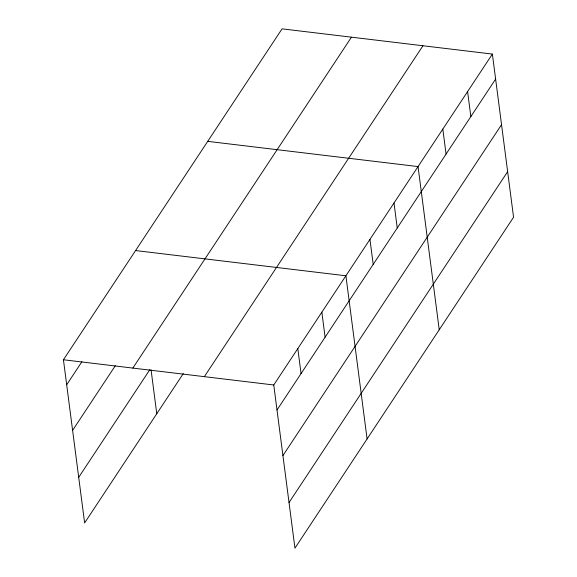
<?xml version="1.0" encoding="UTF-8"?>
<svg xmlns="http://www.w3.org/2000/svg" width="577" height="577" viewBox="0 0 577 577"><rect width="100%" height="100%" fill="white"/><g stroke="black" fill="none" stroke-linecap="round" stroke-linejoin="round"><path stroke-width="0.87" d="M183.27 373.615L84.624 522.928L63.434 359.76L282.052 28.85L492.376 54.072L513.566 217.24L294.948 548.15L273.758 384.982L492.376 54.072M66.687 384.765L81.898 361.743M72.608 430.363L115.299 365.731M132.84 368.083L351.458 37.173M78.703 477.338L149.869 369.619M204.352 376.658L422.97 45.749M277.003 409.987L495.621 79.085M282.925 455.585L501.543 124.675M289.027 502.56L507.645 171.65M207.72 141.358L418.044 166.58L439.234 329.755M135.581 250.555L345.897 275.777L367.095 438.953M63.434 359.76L273.758 384.982M467.594 91.577L470.846 116.59M442.819 129.075L446.071 154.088M393.997 202.981L397.243 227.994M369.951 239.383L373.196 264.389M321.851 312.179L325.103 337.192M297.804 348.58L301.05 373.593M151.08 369.922L156.771 413.731"/></g></svg>
